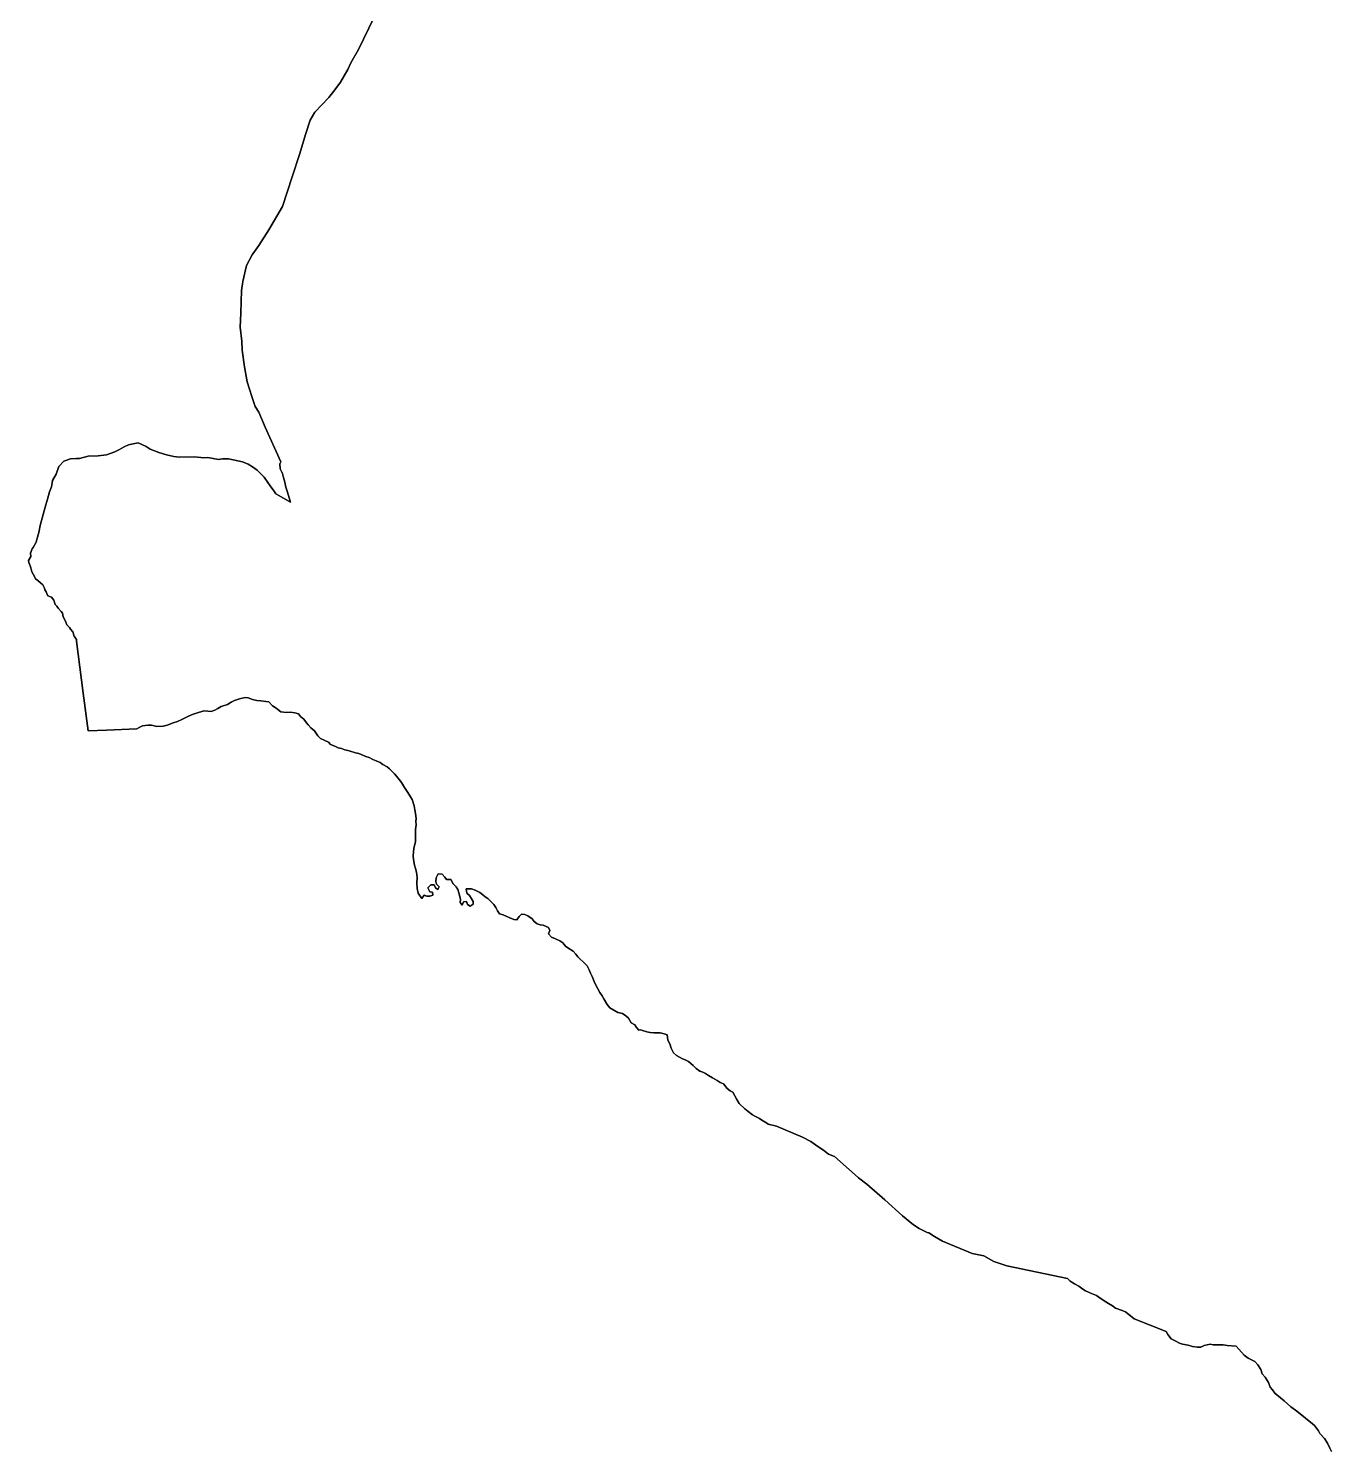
# Model space of a CAD drawing. Header units: inches. Extents: x 33.9 to 41.9, y -4.8 to 5.4.
# Drawn here: x 34.7895 to 34.9044, y -0.7503 to -0.6251 of the extents above; entities that cross this region are included whole.
import ezdxf

# ---------------------------------------------------------------- set-up
doc = ezdxf.new("R2010")
doc.units = ezdxf.units.IN
doc.header["$MEASUREMENT"] = 0
doc.layers.add('Counties', color=7, linetype='Continuous')

msp = doc.modelspace()

# ---------------------------------------------------------------- linework, layer by layer
at = {"layer": 'Counties'}
for points in [[(34.90438, -0.75055), (34.90422, -0.75024), (34.90402, -0.7498), (34.90375, -0.74938), (34.90335, -0.74895), (34.90321, -0.74872), (34.90297, -0.74837), (34.90288, -0.74824), (34.9027, -0.7481), (34.90146, -0.74709), (34.9012, -0.74691), (34.90079, -0.74659), (34.9002, -0.74606), (34.89987, -0.74582), (34.89936, -0.74541), (34.89917, -0.7451), (34.89897, -0.74486), (34.89882, -0.74447), (34.89853, -0.74399), (34.89827, -0.74368), (34.89815, -0.74331), (34.89788, -0.74289), (34.89762, -0.74262), (34.89702, -0.74231), (34.89667, -0.74206), (34.89595, -0.74126), (34.89516, -0.74119), (34.89483, -0.74114), (34.89432, -0.74114), (34.89395, -0.74114), (34.89368, -0.74109), (34.89314, -0.74119), (34.89286, -0.74134), (34.89256, -0.74133), (34.89211, -0.74128), (34.89172, -0.74117), (34.89124, -0.74109), (34.89096, -0.74099), (34.89064, -0.74082), (34.89022, -0.7406), (34.88995, -0.74023), (34.88979, -0.73996), (34.88697, -0.73884), (34.88621, -0.73824), (34.8859, -0.73811), (34.88533, -0.73791), (34.88506, -0.73769), (34.88472, -0.73749), (34.88446, -0.73735), (34.88406, -0.73709), (34.88365, -0.7368), (34.8832, -0.73662), (34.88267, -0.73637), (34.88245, -0.73622), (34.88208, -0.73597), (34.88172, -0.73575), (34.88132, -0.73553), (34.88109, -0.73529), (34.87574, -0.73418), (34.87459, -0.73378), (34.87373, -0.7333), (34.87269, -0.7331), (34.87008, -0.73199), (34.86936, -0.7316), (34.86886, -0.73126), (34.86871, -0.73123), (34.86802, -0.73089), (34.86753, -0.73055), (34.86656, -0.72976), (34.86498, -0.72836), (34.86342, -0.72699), (34.86267, -0.72642), (34.8621, -0.72593), (34.86055, -0.72455), (34.86002, -0.72433), (34.8596, -0.72397), (34.8591, -0.72365), (34.85846, -0.72321), (34.85773, -0.72285), (34.85696, -0.72252), (34.85543, -0.72186), (34.85472, -0.72169), (34.85449, -0.72153), (34.85416, -0.72133), (34.85395, -0.72119), (34.8536, -0.721), (34.85333, -0.72087), (34.85294, -0.72057), (34.85264, -0.72035), (34.85216, -0.71987), (34.85194, -0.71951), (34.85176, -0.7192), (34.85159, -0.71886), (34.85136, -0.71875), (34.85108, -0.71856), (34.85077, -0.71815), (34.85049, -0.71801), (34.85022, -0.71784), (34.84979, -0.7176), (34.84945, -0.71739), (34.84919, -0.71722), (34.84895, -0.7171), (34.84869, -0.71701), (34.84836, -0.71679), (34.84811, -0.71652), (34.84769, -0.71616), (34.84739, -0.71602), (34.84717, -0.71592), (34.84663, -0.71563), (34.84636, -0.7154), (34.84617, -0.715), (34.84604, -0.7146), (34.84587, -0.71428), (34.84581, -0.71382), (34.84553, -0.71372), (34.8452, -0.71363), (34.84495, -0.71363), (34.84464, -0.71363), (34.84431, -0.71362), (34.84401, -0.71356), (34.84364, -0.71344), (34.84348, -0.71338), (34.84331, -0.7134), (34.84311, -0.71316), (34.84294, -0.71295), (34.84264, -0.71276), (34.8424, -0.71236), (34.84216, -0.71215), (34.84188, -0.71194), (34.84146, -0.71184), (34.84076, -0.71143), (34.84051, -0.71115), (34.84021, -0.71064), (34.84006, -0.71039), (34.83987, -0.7101), (34.83965, -0.70971), (34.83942, -0.70925), (34.83931, -0.70898), (34.83919, -0.70867), (34.83905, -0.70839), (34.83892, -0.70808), (34.83876, -0.70774), (34.83839, -0.70739), (34.83813, -0.70714), (34.83793, -0.70694), (34.83775, -0.7067), (34.83753, -0.70643), (34.83715, -0.7062), (34.83684, -0.70601), (34.83661, -0.7057), (34.83642, -0.70559), (34.83635, -0.70554), (34.83595, -0.70537), (34.83561, -0.7052), (34.83534, -0.70493), (34.83546, -0.70461), (34.83533, -0.70436), (34.83486, -0.70416), (34.8346, -0.70412), (34.83434, -0.70404), (34.83409, -0.70382), (34.83391, -0.7036), (34.83351, -0.70332), (34.83325, -0.70322), (34.83297, -0.70317), (34.83277, -0.70339), (34.83256, -0.70368), (34.83229, -0.70366), (34.83193, -0.70351), (34.83168, -0.7034), (34.83134, -0.70324), (34.83102, -0.70315), (34.83086, -0.70288), (34.83071, -0.70259), (34.83051, -0.70234), (34.83022, -0.70203), (34.83, -0.70181), (34.82975, -0.70165), (34.82955, -0.70148), (34.82929, -0.70127), (34.82889, -0.70108), (34.82855, -0.70095), (34.82808, -0.70094), (34.82813, -0.70132), (34.82837, -0.70154), (34.82853, -0.70178), (34.82871, -0.70206), (34.82871, -0.70231), (34.82844, -0.70247), (34.82821, -0.70233), (34.82811, -0.70208), (34.82786, -0.70211), (34.82773, -0.7024), (34.82756, -0.70215), (34.82758, -0.70188), (34.82752, -0.70163), (34.82744, -0.70131), (34.82734, -0.70102), (34.82721, -0.70076), (34.82695, -0.70052), (34.82672, -0.70014), (34.82636, -0.70013), (34.82619, -0.69992), (34.82597, -0.69966), (34.82561, -0.69964), (34.82544, -0.69998), (34.82541, -0.70031), (34.82548, -0.70054), (34.8257, -0.70078), (34.82559, -0.70102), (34.82538, -0.70086), (34.82526, -0.70061), (34.82496, -0.7006), (34.8247, -0.70085), (34.82487, -0.7012), (34.82513, -0.70124), (34.82515, -0.7015), (34.82487, -0.7016), (34.82462, -0.7016), (34.82438, -0.70151), (34.82417, -0.70179), (34.82386, -0.70132), (34.82378, -0.70092), (34.82374, -0.70044), (34.82377, -0.69995), (34.8237, -0.69949), (34.82361, -0.69915), (34.82352, -0.69886), (34.82344, -0.69836), (34.8234, -0.69804), (34.82343, -0.69768), (34.82348, -0.6974), (34.82361, -0.69679), (34.82362, -0.69642), (34.82362, -0.69601), (34.82362, -0.69571), (34.82369, -0.69532), (34.82365, -0.69503), (34.82368, -0.69475), (34.82363, -0.69432), (34.82355, -0.69399), (34.82351, -0.69365), (34.82333, -0.69308), (34.82319, -0.69284), (34.82294, -0.69246), (34.82266, -0.69202), (34.82237, -0.69157), (34.82219, -0.69131), (34.82193, -0.69102), (34.82178, -0.69081), (34.82156, -0.69062), (34.82133, -0.69036), (34.82112, -0.69019), (34.82075, -0.68998), (34.8205, -0.68982), (34.82016, -0.68967), (34.81987, -0.68954), (34.81953, -0.68938), (34.81923, -0.68928), (34.81862, -0.68902), (34.81834, -0.68895), (34.81776, -0.6888), (34.81739, -0.6887), (34.81709, -0.68859), (34.8168, -0.68852), (34.81651, -0.68837), (34.81614, -0.68822), (34.81594, -0.68802), (34.81524, -0.68771), (34.815, -0.68746), (34.81472, -0.68704), (34.8144, -0.68676), (34.81417, -0.68651), (34.814, -0.68631), (34.81378, -0.68601), (34.81348, -0.68575), (34.81329, -0.68553), (34.81297, -0.68545), (34.81259, -0.68539), (34.81225, -0.6854), (34.81174, -0.68535), (34.81134, -0.68502), (34.81102, -0.68483), (34.81068, -0.68448), (34.81041, -0.68443), (34.80998, -0.68438), (34.80962, -0.68436), (34.80926, -0.68427), (34.80886, -0.68412), (34.80861, -0.6841), (34.80809, -0.68421), (34.80765, -0.68435), (34.80737, -0.68451), (34.80704, -0.6847), (34.80648, -0.68487), (34.80619, -0.68505), (34.80592, -0.6852), (34.8056, -0.68531), (34.8053, -0.68528), (34.80497, -0.68526), (34.80432, -0.68547), (34.80401, -0.68557), (34.8036, -0.68574), (34.80326, -0.68592), (34.80303, -0.68602), (34.80264, -0.68619), (34.80225, -0.68632), (34.80174, -0.68652), (34.80138, -0.68661), (34.80082, -0.68665), (34.80036, -0.68654), (34.80001, -0.68652), (34.79955, -0.68659), (34.79931, -0.68671), (34.79905, -0.68685), (34.79639, -0.68696), (34.79475, -0.68702), (34.79433, -0.68371), (34.79374, -0.67913), (34.79372, -0.67898), (34.79352, -0.67869), (34.79342, -0.6783), (34.79321, -0.67808), (34.79312, -0.67792), (34.79288, -0.67768), (34.7928, -0.67746), (34.79267, -0.67718), (34.79257, -0.67697), (34.79249, -0.67666), (34.79237, -0.6765), (34.79211, -0.67621), (34.79199, -0.67605), (34.79185, -0.67588), (34.79173, -0.6755), (34.79152, -0.67526), (34.79121, -0.67512), (34.79112, -0.67493), (34.79105, -0.67477), (34.79095, -0.67459), (34.7909, -0.67445), (34.79078, -0.67415), (34.79055, -0.67397), (34.79033, -0.67379), (34.79013, -0.67362), (34.79004, -0.67342), (34.7898, -0.67302), (34.7897, -0.67266), (34.78964, -0.67249), (34.78952, -0.6722), (34.78949, -0.67202), (34.7897, -0.67167), (34.78969, -0.67136), (34.78983, -0.67098), (34.78992, -0.67088), (34.79018, -0.67039), (34.79027, -0.67005), (34.79037, -0.66967), (34.79044, -0.6694), (34.79053, -0.66893), (34.79098, -0.6673), (34.79118, -0.6666), (34.79136, -0.66597), (34.79154, -0.66553), (34.79159, -0.66516), (34.79162, -0.66497), (34.79193, -0.66442), (34.79218, -0.66374), (34.79263, -0.66327), (34.79321, -0.66304), (34.79371, -0.66302), (34.794, -0.66302), (34.79475, -0.66281), (34.79564, -0.6628), (34.79639, -0.6627), (34.79711, -0.66245), (34.79753, -0.66224), (34.79794, -0.662), (34.79832, -0.66183), (34.79874, -0.66174), (34.79917, -0.66164), (34.79988, -0.66198), (34.80024, -0.6622), (34.801, -0.6625), (34.80168, -0.66269), (34.8023, -0.66286), (34.80279, -0.66292), (34.80415, -0.66287), (34.80497, -0.66296), (34.8053, -0.66293), (34.80625, -0.6631), (34.80659, -0.66304), (34.80713, -0.66305), (34.80837, -0.66331), (34.80886, -0.66352), (34.80926, -0.66375), (34.80965, -0.66404), (34.81027, -0.66466), (34.81059, -0.66513), (34.8108, -0.66544), (34.81113, -0.66587), (34.8113, -0.66615), (34.81261, -0.66686), (34.81231, -0.66589), (34.81218, -0.66556), (34.81209, -0.6651), (34.81198, -0.66469), (34.81189, -0.66436), (34.8117, -0.66395), (34.81166, -0.6635), (34.81174, -0.66331), (34.81036, -0.66027), (34.80982, -0.65894), (34.80948, -0.65844), (34.80919, -0.65755), (34.80879, -0.65626), (34.80853, -0.65495), (34.80835, -0.65347), (34.80832, -0.65267), (34.80817, -0.65144), (34.80822, -0.65023), (34.80829, -0.64821), (34.8084, -0.64743), (34.80871, -0.64601), (34.80922, -0.64507), (34.80981, -0.64425), (34.8107, -0.64287), (34.8119, -0.64083), (34.81274, -0.63819), (34.81343, -0.63614), (34.81393, -0.63447), (34.81432, -0.63321), (34.81474, -0.63251), (34.81597, -0.63122), (34.81651, -0.63052), (34.81702, -0.62986), (34.81766, -0.62874), (34.81791, -0.62815), (34.81858, -0.62697), (34.81995, -0.6242)], [(34.81995, -0.6242), (34.81858, -0.62697), (34.81791, -0.62815), (34.81766, -0.62874), (34.81702, -0.62986), (34.81651, -0.63052), (34.81597, -0.63122), (34.81474, -0.63251), (34.81432, -0.63321), (34.81393, -0.63447), (34.81343, -0.63614), (34.81274, -0.63819), (34.8119, -0.64083), (34.8107, -0.64287), (34.80981, -0.64425), (34.80922, -0.64507), (34.80871, -0.64601), (34.8084, -0.64743), (34.80829, -0.64821), (34.80822, -0.65023), (34.80817, -0.65144), (34.80832, -0.65267), (34.80835, -0.65347), (34.80853, -0.65495), (34.80879, -0.65626), (34.80919, -0.65755), (34.80948, -0.65844), (34.80982, -0.65894), (34.81036, -0.66027), (34.81174, -0.66331), (34.81166, -0.6635), (34.8117, -0.66395), (34.81189, -0.66436), (34.81198, -0.66469), (34.81209, -0.6651), (34.81218, -0.66556), (34.81231, -0.66589), (34.81261, -0.66686), (34.8113, -0.66615), (34.81113, -0.66587), (34.8108, -0.66544), (34.81059, -0.66513), (34.81027, -0.66466), (34.80965, -0.66404), (34.80926, -0.66375), (34.80886, -0.66352), (34.80837, -0.66331), (34.80713, -0.66305), (34.80659, -0.66304), (34.80625, -0.6631), (34.8053, -0.66293), (34.80497, -0.66296), (34.80415, -0.66287), (34.80279, -0.66292), (34.8023, -0.66286), (34.80168, -0.66269), (34.801, -0.6625), (34.80024, -0.6622), (34.79988, -0.66198), (34.79917, -0.66164), (34.79874, -0.66174), (34.79832, -0.66183), (34.79794, -0.662), (34.79753, -0.66224), (34.79711, -0.66245), (34.79639, -0.6627), (34.79564, -0.6628), (34.79475, -0.66281), (34.794, -0.66302), (34.79371, -0.66302), (34.79321, -0.66304), (34.79263, -0.66327), (34.79218, -0.66374), (34.79193, -0.66442), (34.79162, -0.66497), (34.79159, -0.66516), (34.79154, -0.66553), (34.79136, -0.66597), (34.79118, -0.6666), (34.79098, -0.6673), (34.79053, -0.66893), (34.79044, -0.6694), (34.79037, -0.66967), (34.79027, -0.67005), (34.79018, -0.67039), (34.78992, -0.67088), (34.78983, -0.67098), (34.78969, -0.67136), (34.7897, -0.67167), (34.78949, -0.67202), (34.78952, -0.6722), (34.78964, -0.67249), (34.7897, -0.67266), (34.7898, -0.67302), (34.79004, -0.67342), (34.79013, -0.67362), (34.79033, -0.67379), (34.79055, -0.67397), (34.79078, -0.67415), (34.7909, -0.67445), (34.79095, -0.67459), (34.79105, -0.67477), (34.79112, -0.67493), (34.79121, -0.67512), (34.79152, -0.67526), (34.79173, -0.6755), (34.79185, -0.67588), (34.79199, -0.67605), (34.79211, -0.67621), (34.79237, -0.6765), (34.79249, -0.67666), (34.79257, -0.67697), (34.79267, -0.67718), (34.7928, -0.67746), (34.79288, -0.67768), (34.79312, -0.67792), (34.79321, -0.67808), (34.79342, -0.6783), (34.79352, -0.67869), (34.79372, -0.67898), (34.79374, -0.67913), (34.79433, -0.68371), (34.79475, -0.68702), (34.79639, -0.68696), (34.79905, -0.68685), (34.79931, -0.68671), (34.79955, -0.68659), (34.80001, -0.68652), (34.80036, -0.68654), (34.80082, -0.68665), (34.80138, -0.68661), (34.80174, -0.68652), (34.80225, -0.68632), (34.80264, -0.68619), (34.80303, -0.68602), (34.80326, -0.68592), (34.8036, -0.68574), (34.80401, -0.68557), (34.80432, -0.68547), (34.80497, -0.68526), (34.8053, -0.68528), (34.8056, -0.68531), (34.80592, -0.6852), (34.80619, -0.68505), (34.80648, -0.68487), (34.80704, -0.6847), (34.80737, -0.68451), (34.80765, -0.68435), (34.80809, -0.68421), (34.80861, -0.6841), (34.80886, -0.68412), (34.80926, -0.68427), (34.80962, -0.68436), (34.80998, -0.68438), (34.81041, -0.68443), (34.81068, -0.68448), (34.81102, -0.68483), (34.81134, -0.68502), (34.81174, -0.68535), (34.81225, -0.6854), (34.81259, -0.68539), (34.81297, -0.68545), (34.81329, -0.68553), (34.81348, -0.68575), (34.81378, -0.68601), (34.814, -0.68631), (34.81417, -0.68651), (34.8144, -0.68676), (34.81472, -0.68704), (34.815, -0.68746), (34.81524, -0.68771), (34.81594, -0.68802), (34.81614, -0.68822), (34.81651, -0.68837), (34.8168, -0.68852), (34.81709, -0.68859), (34.81739, -0.6887), (34.81776, -0.6888), (34.81834, -0.68895), (34.81862, -0.68902), (34.81923, -0.68928), (34.81953, -0.68938), (34.81987, -0.68954), (34.82016, -0.68967), (34.8205, -0.68982), (34.82075, -0.68998), (34.82112, -0.69019), (34.82133, -0.69036), (34.82156, -0.69062), (34.82178, -0.69081), (34.82193, -0.69102), (34.82219, -0.69131), (34.82237, -0.69157), (34.82266, -0.69202), (34.82294, -0.69246), (34.82319, -0.69284), (34.82333, -0.69308), (34.82351, -0.69365), (34.82355, -0.69399), (34.82363, -0.69432), (34.82368, -0.69475), (34.82365, -0.69503), (34.82369, -0.69532), (34.82362, -0.69571), (34.82362, -0.69601), (34.82362, -0.69642), (34.82361, -0.69679), (34.82348, -0.6974), (34.82343, -0.69768), (34.8234, -0.69804), (34.82344, -0.69836), (34.82352, -0.69886), (34.82361, -0.69915), (34.8237, -0.69949), (34.82377, -0.69995), (34.82374, -0.70044), (34.82378, -0.70092), (34.82386, -0.70132), (34.82417, -0.70179), (34.82438, -0.70151), (34.82462, -0.7016), (34.82487, -0.7016), (34.82515, -0.7015), (34.82513, -0.70124), (34.82487, -0.7012), (34.8247, -0.70085), (34.82496, -0.7006), (34.82526, -0.70061), (34.82538, -0.70086), (34.82559, -0.70102), (34.8257, -0.70078), (34.82548, -0.70054), (34.82541, -0.70031), (34.82544, -0.69998), (34.82561, -0.69964), (34.82597, -0.69966), (34.82619, -0.69992), (34.82636, -0.70013), (34.82672, -0.70014), (34.82695, -0.70052), (34.82721, -0.70076), (34.82734, -0.70102), (34.82744, -0.70131), (34.82752, -0.70163), (34.82758, -0.70188), (34.82756, -0.70215), (34.82773, -0.7024), (34.82786, -0.70211), (34.82811, -0.70208), (34.82821, -0.70233), (34.82844, -0.70247), (34.82871, -0.70231), (34.82871, -0.70206), (34.82853, -0.70178), (34.82837, -0.70154), (34.82813, -0.70132), (34.82808, -0.70094), (34.82855, -0.70095), (34.82889, -0.70108), (34.82929, -0.70127), (34.82955, -0.70148), (34.82975, -0.70165), (34.83, -0.70181), (34.83022, -0.70203), (34.83051, -0.70234), (34.83071, -0.70259), (34.83086, -0.70288), (34.83102, -0.70315), (34.83134, -0.70324), (34.83168, -0.7034), (34.83193, -0.70351), (34.83229, -0.70366), (34.83256, -0.70368), (34.83277, -0.70339), (34.83297, -0.70317), (34.83325, -0.70322), (34.83351, -0.70332), (34.83391, -0.7036), (34.83409, -0.70382), (34.83434, -0.70404), (34.8346, -0.70412), (34.83486, -0.70416), (34.83533, -0.70436), (34.83546, -0.70461), (34.83534, -0.70493), (34.83561, -0.7052), (34.83595, -0.70537), (34.83635, -0.70554), (34.83642, -0.70559), (34.83661, -0.7057), (34.83684, -0.70601), (34.83715, -0.7062), (34.83753, -0.70643), (34.83775, -0.7067), (34.83793, -0.70694), (34.83813, -0.70714), (34.83839, -0.70739), (34.83876, -0.70774), (34.83892, -0.70808), (34.83905, -0.70839), (34.83919, -0.70867), (34.83931, -0.70898), (34.83942, -0.70925), (34.83965, -0.70971), (34.83987, -0.7101), (34.84006, -0.71039), (34.84021, -0.71064), (34.84051, -0.71115), (34.84076, -0.71143), (34.84146, -0.71184), (34.84188, -0.71194), (34.84216, -0.71215), (34.8424, -0.71236), (34.84264, -0.71276), (34.84294, -0.71295), (34.84311, -0.71316), (34.84331, -0.7134), (34.84348, -0.71338), (34.84364, -0.71344), (34.84401, -0.71356), (34.84431, -0.71362), (34.84464, -0.71363), (34.84495, -0.71363), (34.8452, -0.71363), (34.84553, -0.71372), (34.84581, -0.71382), (34.84587, -0.71428), (34.84604, -0.7146), (34.84617, -0.715), (34.84636, -0.7154), (34.84663, -0.71563), (34.84717, -0.71592), (34.84739, -0.71602), (34.84769, -0.71616), (34.84811, -0.71652), (34.84836, -0.71679), (34.84869, -0.71701), (34.84895, -0.7171), (34.84919, -0.71722), (34.84945, -0.71739), (34.84979, -0.7176), (34.85022, -0.71784), (34.85049, -0.71801), (34.85077, -0.71815), (34.85108, -0.71856), (34.85136, -0.71875), (34.85159, -0.71886), (34.85176, -0.7192), (34.85194, -0.71951), (34.85216, -0.71987), (34.85264, -0.72035), (34.85294, -0.72057), (34.85333, -0.72087), (34.8536, -0.721), (34.85395, -0.72119), (34.85416, -0.72133), (34.85449, -0.72153), (34.85472, -0.72169), (34.85543, -0.72186), (34.85696, -0.72252), (34.85773, -0.72285), (34.85846, -0.72321), (34.8591, -0.72365), (34.8596, -0.72397), (34.86002, -0.72433), (34.86055, -0.72455), (34.8621, -0.72593), (34.86267, -0.72642), (34.86342, -0.72699), (34.86498, -0.72836), (34.86656, -0.72976), (34.86753, -0.73055), (34.86802, -0.73089), (34.86871, -0.73123), (34.86886, -0.73126), (34.86936, -0.7316), (34.87008, -0.73199), (34.87269, -0.7331), (34.87373, -0.7333), (34.87459, -0.73378), (34.87574, -0.73418), (34.88109, -0.73529), (34.88132, -0.73553), (34.88172, -0.73575), (34.88208, -0.73597), (34.88245, -0.73622), (34.88267, -0.73637), (34.8832, -0.73662), (34.88365, -0.7368), (34.88406, -0.73709), (34.88446, -0.73735), (34.88472, -0.73749), (34.88506, -0.73769), (34.88533, -0.73791), (34.8859, -0.73811), (34.88621, -0.73824), (34.88697, -0.73884), (34.88979, -0.73996), (34.88995, -0.74023), (34.89022, -0.7406), (34.89064, -0.74082), (34.89096, -0.74099), (34.89124, -0.74109), (34.89172, -0.74117), (34.89211, -0.74128), (34.89256, -0.74133), (34.89286, -0.74134), (34.89314, -0.74119), (34.89368, -0.74109), (34.89395, -0.74114), (34.89432, -0.74114), (34.89483, -0.74114), (34.89516, -0.74119), (34.89595, -0.74126), (34.89667, -0.74206), (34.89702, -0.74231), (34.89762, -0.74262), (34.89788, -0.74289), (34.89815, -0.74331), (34.89827, -0.74368), (34.89853, -0.74399), (34.89882, -0.74447), (34.89897, -0.74486), (34.89917, -0.7451), (34.89936, -0.74541), (34.89987, -0.74582), (34.9002, -0.74606), (34.90079, -0.74659), (34.9012, -0.74691), (34.90146, -0.74709), (34.9027, -0.7481), (34.90288, -0.74824), (34.90297, -0.74837), (34.90321, -0.74872), (34.90335, -0.74895), (34.90375, -0.74938), (34.90402, -0.7498), (34.90422, -0.75024), (34.90438, -0.75055)], [(34.90438, -0.75055), (34.90422, -0.75024), (34.90402, -0.7498), (34.90375, -0.74938), (34.90335, -0.74895), (34.90321, -0.74872), (34.90297, -0.74837), (34.90288, -0.74824), (34.9027, -0.7481), (34.90146, -0.74709), (34.9012, -0.74691), (34.90079, -0.74659), (34.9002, -0.74606), (34.89987, -0.74582), (34.89936, -0.74541), (34.89917, -0.7451), (34.89897, -0.74486), (34.89882, -0.74447), (34.89853, -0.74399), (34.89827, -0.74368), (34.89815, -0.74331), (34.89788, -0.74289), (34.89762, -0.74262), (34.89702, -0.74231), (34.89667, -0.74206), (34.89595, -0.74126), (34.89516, -0.74119), (34.89483, -0.74114), (34.89432, -0.74114), (34.89395, -0.74114), (34.89368, -0.74109), (34.89314, -0.74119), (34.89286, -0.74134), (34.89256, -0.74133), (34.89211, -0.74128), (34.89172, -0.74117), (34.89124, -0.74109), (34.89096, -0.74099), (34.89064, -0.74082), (34.89022, -0.7406), (34.88995, -0.74023), (34.88979, -0.73996), (34.88697, -0.73884), (34.88621, -0.73824), (34.8859, -0.73811), (34.88533, -0.73791), (34.88506, -0.73769), (34.88472, -0.73749), (34.88446, -0.73735), (34.88406, -0.73709), (34.88365, -0.7368), (34.8832, -0.73662), (34.88267, -0.73637), (34.88245, -0.73622), (34.88208, -0.73597), (34.88172, -0.73575), (34.88132, -0.73553), (34.88109, -0.73529), (34.87574, -0.73418), (34.87459, -0.73378), (34.87373, -0.7333), (34.87269, -0.7331), (34.87008, -0.73199), (34.86936, -0.7316), (34.86886, -0.73126), (34.86871, -0.73123), (34.86802, -0.73089), (34.86753, -0.73055), (34.86656, -0.72976), (34.86498, -0.72836), (34.86342, -0.72699), (34.86267, -0.72642), (34.8621, -0.72593), (34.86055, -0.72455), (34.86002, -0.72433), (34.8596, -0.72397), (34.8591, -0.72365), (34.85846, -0.72321), (34.85773, -0.72285), (34.85696, -0.72252), (34.85543, -0.72186), (34.85472, -0.72169), (34.85449, -0.72153), (34.85416, -0.72133), (34.85395, -0.72119), (34.8536, -0.721), (34.85333, -0.72087), (34.85294, -0.72057), (34.85264, -0.72035), (34.85216, -0.71987), (34.85194, -0.71951), (34.85176, -0.7192), (34.85159, -0.71886), (34.85136, -0.71875), (34.85108, -0.71856), (34.85077, -0.71815), (34.85049, -0.71801), (34.85022, -0.71784), (34.84979, -0.7176), (34.84945, -0.71739), (34.84919, -0.71722), (34.84895, -0.7171), (34.84869, -0.71701), (34.84836, -0.71679), (34.84811, -0.71652), (34.84769, -0.71616), (34.84739, -0.71602), (34.84717, -0.71592), (34.84663, -0.71563), (34.84636, -0.7154), (34.84617, -0.715), (34.84604, -0.7146), (34.84587, -0.71428), (34.84581, -0.71382), (34.84553, -0.71372), (34.8452, -0.71363), (34.84495, -0.71363), (34.84464, -0.71363), (34.84431, -0.71362), (34.84401, -0.71356), (34.84364, -0.71344), (34.84348, -0.71338), (34.84331, -0.7134), (34.84311, -0.71316), (34.84294, -0.71295), (34.84264, -0.71276), (34.8424, -0.71236), (34.84216, -0.71215), (34.84188, -0.71194), (34.84146, -0.71184), (34.84076, -0.71143), (34.84051, -0.71115), (34.84021, -0.71064), (34.84006, -0.71039), (34.83987, -0.7101), (34.83965, -0.70971), (34.83942, -0.70925), (34.83931, -0.70898), (34.83919, -0.70867), (34.83905, -0.70839), (34.83892, -0.70808), (34.83876, -0.70774), (34.83839, -0.70739), (34.83813, -0.70714), (34.83793, -0.70694), (34.83775, -0.7067), (34.83753, -0.70643), (34.83715, -0.7062), (34.83684, -0.70601), (34.83661, -0.7057), (34.83642, -0.70559), (34.83635, -0.70554), (34.83595, -0.70537), (34.83561, -0.7052), (34.83534, -0.70493), (34.83546, -0.70461), (34.83533, -0.70436), (34.83486, -0.70416), (34.8346, -0.70412), (34.83434, -0.70404), (34.83409, -0.70382), (34.83391, -0.7036), (34.83351, -0.70332), (34.83325, -0.70322), (34.83297, -0.70317), (34.83277, -0.70339), (34.83256, -0.70368), (34.83229, -0.70366), (34.83193, -0.70351), (34.83168, -0.7034), (34.83134, -0.70324), (34.83102, -0.70315), (34.83086, -0.70288), (34.83071, -0.70259), (34.83051, -0.70234), (34.83022, -0.70203), (34.83, -0.70181), (34.82975, -0.70165), (34.82955, -0.70148), (34.82929, -0.70127), (34.82889, -0.70108), (34.82855, -0.70095), (34.82808, -0.70094), (34.82813, -0.70132), (34.82837, -0.70154), (34.82853, -0.70178), (34.82871, -0.70206), (34.82871, -0.70231), (34.82844, -0.70247), (34.82821, -0.70233), (34.82811, -0.70208), (34.82786, -0.70211), (34.82773, -0.7024), (34.82756, -0.70215), (34.82758, -0.70188), (34.82752, -0.70163), (34.82744, -0.70131), (34.82734, -0.70102), (34.82721, -0.70076), (34.82695, -0.70052), (34.82672, -0.70014), (34.82636, -0.70013), (34.82619, -0.69992), (34.82597, -0.69966), (34.82561, -0.69964), (34.82544, -0.69998), (34.82541, -0.70031), (34.82548, -0.70054), (34.8257, -0.70078), (34.82559, -0.70102), (34.82538, -0.70086), (34.82526, -0.70061), (34.82496, -0.7006), (34.8247, -0.70085), (34.82487, -0.7012), (34.82513, -0.70124), (34.82515, -0.7015), (34.82487, -0.7016), (34.82462, -0.7016), (34.82438, -0.70151), (34.82417, -0.70179), (34.82386, -0.70132), (34.82378, -0.70092), (34.82374, -0.70044), (34.82377, -0.69995), (34.8237, -0.69949), (34.82361, -0.69915), (34.82352, -0.69886), (34.82344, -0.69836), (34.8234, -0.69804), (34.82343, -0.69768), (34.82348, -0.6974), (34.82361, -0.69679), (34.82362, -0.69642), (34.82362, -0.69601), (34.82362, -0.69571), (34.82369, -0.69532), (34.82365, -0.69503), (34.82368, -0.69475), (34.82363, -0.69432), (34.82355, -0.69399), (34.82351, -0.69365), (34.82333, -0.69308), (34.82319, -0.69284), (34.82294, -0.69246), (34.82266, -0.69202), (34.82237, -0.69157), (34.82219, -0.69131), (34.82193, -0.69102), (34.82178, -0.69081), (34.82156, -0.69062), (34.82133, -0.69036), (34.82112, -0.69019), (34.82075, -0.68998), (34.8205, -0.68982), (34.82016, -0.68967), (34.81987, -0.68954), (34.81953, -0.68938), (34.81923, -0.68928), (34.81862, -0.68902), (34.81834, -0.68895), (34.81776, -0.6888), (34.81739, -0.6887), (34.81709, -0.68859), (34.8168, -0.68852), (34.81651, -0.68837), (34.81614, -0.68822), (34.81594, -0.68802), (34.81524, -0.68771), (34.815, -0.68746), (34.81472, -0.68704), (34.8144, -0.68676), (34.81417, -0.68651), (34.814, -0.68631), (34.81378, -0.68601), (34.81348, -0.68575), (34.81329, -0.68553), (34.81297, -0.68545), (34.81259, -0.68539), (34.81225, -0.6854), (34.81174, -0.68535), (34.81134, -0.68502), (34.81102, -0.68483), (34.81068, -0.68448), (34.81041, -0.68443), (34.80998, -0.68438), (34.80962, -0.68436), (34.80926, -0.68427), (34.80886, -0.68412), (34.80861, -0.6841), (34.80809, -0.68421), (34.80765, -0.68435), (34.80737, -0.68451), (34.80704, -0.6847), (34.80648, -0.68487), (34.80619, -0.68505), (34.80592, -0.6852), (34.8056, -0.68531), (34.8053, -0.68528), (34.80497, -0.68526), (34.80432, -0.68547), (34.80401, -0.68557), (34.8036, -0.68574), (34.80326, -0.68592), (34.80303, -0.68602), (34.80264, -0.68619), (34.80225, -0.68632), (34.80174, -0.68652), (34.80138, -0.68661), (34.80082, -0.68665), (34.80036, -0.68654), (34.80001, -0.68652), (34.79955, -0.68659), (34.79931, -0.68671), (34.79905, -0.68685), (34.79639, -0.68696), (34.79475, -0.68702), (34.79433, -0.68371), (34.79374, -0.67913), (34.79372, -0.67898), (34.79352, -0.67869), (34.79342, -0.6783), (34.79321, -0.67808), (34.79312, -0.67792), (34.79288, -0.67768), (34.7928, -0.67746), (34.79267, -0.67718), (34.79257, -0.67697), (34.79249, -0.67666), (34.79237, -0.6765), (34.79211, -0.67621), (34.79199, -0.67605), (34.79185, -0.67588), (34.79173, -0.6755), (34.79152, -0.67526), (34.79121, -0.67512), (34.79112, -0.67493), (34.79105, -0.67477), (34.79095, -0.67459), (34.7909, -0.67445), (34.79078, -0.67415), (34.79055, -0.67397), (34.79033, -0.67379), (34.79013, -0.67362), (34.79004, -0.67342), (34.7898, -0.67302), (34.7897, -0.67266), (34.78964, -0.67249), (34.78952, -0.6722), (34.78949, -0.67202), (34.7897, -0.67167), (34.78969, -0.67136), (34.78983, -0.67098), (34.78992, -0.67088), (34.79018, -0.67039), (34.79027, -0.67005), (34.79037, -0.66967), (34.79044, -0.6694), (34.79053, -0.66893), (34.79098, -0.6673), (34.79118, -0.6666), (34.79136, -0.66597), (34.79154, -0.66553), (34.79159, -0.66516), (34.79162, -0.66497), (34.79193, -0.66442), (34.79218, -0.66374), (34.79263, -0.66327), (34.79321, -0.66304), (34.79371, -0.66302), (34.794, -0.66302), (34.79475, -0.66281), (34.79564, -0.6628), (34.79639, -0.6627), (34.79711, -0.66245), (34.79753, -0.66224), (34.79794, -0.662), (34.79832, -0.66183), (34.79874, -0.66174), (34.79917, -0.66164), (34.79988, -0.66198), (34.80024, -0.6622), (34.801, -0.6625), (34.80168, -0.66269), (34.8023, -0.66286), (34.80279, -0.66292), (34.80415, -0.66287), (34.80497, -0.66296), (34.8053, -0.66293), (34.80625, -0.6631), (34.80659, -0.66304), (34.80713, -0.66305), (34.80837, -0.66331), (34.80886, -0.66352), (34.80926, -0.66375), (34.80965, -0.66404), (34.81027, -0.66466), (34.81059, -0.66513), (34.8108, -0.66544), (34.81113, -0.66587), (34.8113, -0.66615), (34.81261, -0.66686), (34.81231, -0.66589), (34.81218, -0.66556), (34.81209, -0.6651), (34.81198, -0.66469), (34.81189, -0.66436), (34.8117, -0.66395), (34.81166, -0.6635), (34.81174, -0.66331), (34.81036, -0.66027), (34.80982, -0.65894), (34.80948, -0.65844), (34.80919, -0.65755), (34.80879, -0.65626), (34.80853, -0.65495), (34.80835, -0.65347), (34.80832, -0.65267), (34.80817, -0.65144), (34.80822, -0.65023), (34.80829, -0.64821), (34.8084, -0.64743), (34.80871, -0.64601), (34.80922, -0.64507), (34.80981, -0.64425), (34.8107, -0.64287), (34.8119, -0.64083), (34.81274, -0.63819), (34.81343, -0.63614), (34.81393, -0.63447), (34.81432, -0.63321), (34.81474, -0.63251), (34.81597, -0.63122), (34.81651, -0.63052), (34.81702, -0.62986), (34.81766, -0.62874), (34.81791, -0.62815), (34.81858, -0.62697), (34.81995, -0.6242)], [(34.81995, -0.6242), (34.81858, -0.62697), (34.81791, -0.62815), (34.81766, -0.62874), (34.81702, -0.62986), (34.81651, -0.63052), (34.81597, -0.63122), (34.81474, -0.63251), (34.81432, -0.63321), (34.81393, -0.63447), (34.81343, -0.63614), (34.81274, -0.63819), (34.8119, -0.64083), (34.8107, -0.64287), (34.80981, -0.64425), (34.80922, -0.64507), (34.80871, -0.64601), (34.8084, -0.64743), (34.80829, -0.64821), (34.80822, -0.65023), (34.80817, -0.65144), (34.80832, -0.65267), (34.80835, -0.65347), (34.80853, -0.65495), (34.80879, -0.65626), (34.80919, -0.65755), (34.80948, -0.65844), (34.80982, -0.65894), (34.81036, -0.66027), (34.81174, -0.66331), (34.81166, -0.6635), (34.8117, -0.66395), (34.81189, -0.66436), (34.81198, -0.66469), (34.81209, -0.6651), (34.81218, -0.66556), (34.81231, -0.66589), (34.81261, -0.66686), (34.8113, -0.66615), (34.81113, -0.66587), (34.8108, -0.66544), (34.81059, -0.66513), (34.81027, -0.66466), (34.80965, -0.66404), (34.80926, -0.66375), (34.80886, -0.66352), (34.80837, -0.66331), (34.80713, -0.66305), (34.80659, -0.66304), (34.80625, -0.6631), (34.8053, -0.66293), (34.80497, -0.66296), (34.80415, -0.66287), (34.80279, -0.66292), (34.8023, -0.66286), (34.80168, -0.66269), (34.801, -0.6625), (34.80024, -0.6622), (34.79988, -0.66198), (34.79917, -0.66164), (34.79874, -0.66174), (34.79832, -0.66183), (34.79794, -0.662), (34.79753, -0.66224), (34.79711, -0.66245), (34.79639, -0.6627), (34.79564, -0.6628), (34.79475, -0.66281), (34.794, -0.66302), (34.79371, -0.66302), (34.79321, -0.66304), (34.79263, -0.66327), (34.79218, -0.66374), (34.79193, -0.66442), (34.79162, -0.66497), (34.79159, -0.66516), (34.79154, -0.66553), (34.79136, -0.66597), (34.79118, -0.6666), (34.79098, -0.6673), (34.79053, -0.66893), (34.79044, -0.6694), (34.79037, -0.66967), (34.79027, -0.67005), (34.79018, -0.67039), (34.78992, -0.67088), (34.78983, -0.67098), (34.78969, -0.67136), (34.7897, -0.67167), (34.78949, -0.67202), (34.78952, -0.6722), (34.78964, -0.67249), (34.7897, -0.67266), (34.7898, -0.67302), (34.79004, -0.67342), (34.79013, -0.67362), (34.79033, -0.67379), (34.79055, -0.67397), (34.79078, -0.67415), (34.7909, -0.67445), (34.79095, -0.67459), (34.79105, -0.67477), (34.79112, -0.67493), (34.79121, -0.67512), (34.79152, -0.67526), (34.79173, -0.6755), (34.79185, -0.67588), (34.79199, -0.67605), (34.79211, -0.67621), (34.79237, -0.6765), (34.79249, -0.67666), (34.79257, -0.67697), (34.79267, -0.67718), (34.7928, -0.67746), (34.79288, -0.67768), (34.79312, -0.67792), (34.79321, -0.67808), (34.79342, -0.6783), (34.79352, -0.67869), (34.79372, -0.67898), (34.79374, -0.67913), (34.79433, -0.68371), (34.79475, -0.68702), (34.79639, -0.68696), (34.79905, -0.68685), (34.79931, -0.68671), (34.79955, -0.68659), (34.80001, -0.68652), (34.80036, -0.68654), (34.80082, -0.68665), (34.80138, -0.68661), (34.80174, -0.68652), (34.80225, -0.68632), (34.80264, -0.68619), (34.80303, -0.68602), (34.80326, -0.68592), (34.8036, -0.68574), (34.80401, -0.68557), (34.80432, -0.68547), (34.80497, -0.68526), (34.8053, -0.68528), (34.8056, -0.68531), (34.80592, -0.6852), (34.80619, -0.68505), (34.80648, -0.68487), (34.80704, -0.6847), (34.80737, -0.68451), (34.80765, -0.68435), (34.80809, -0.68421), (34.80861, -0.6841), (34.80886, -0.68412), (34.80926, -0.68427), (34.80962, -0.68436), (34.80998, -0.68438), (34.81041, -0.68443), (34.81068, -0.68448), (34.81102, -0.68483), (34.81134, -0.68502), (34.81174, -0.68535), (34.81225, -0.6854), (34.81259, -0.68539), (34.81297, -0.68545), (34.81329, -0.68553), (34.81348, -0.68575), (34.81378, -0.68601), (34.814, -0.68631), (34.81417, -0.68651), (34.8144, -0.68676), (34.81472, -0.68704), (34.815, -0.68746), (34.81524, -0.68771), (34.81594, -0.68802), (34.81614, -0.68822), (34.81651, -0.68837), (34.8168, -0.68852), (34.81709, -0.68859), (34.81739, -0.6887), (34.81776, -0.6888), (34.81834, -0.68895), (34.81862, -0.68902), (34.81923, -0.68928), (34.81953, -0.68938), (34.81987, -0.68954), (34.82016, -0.68967), (34.8205, -0.68982), (34.82075, -0.68998), (34.82112, -0.69019), (34.82133, -0.69036), (34.82156, -0.69062), (34.82178, -0.69081), (34.82193, -0.69102), (34.82219, -0.69131), (34.82237, -0.69157), (34.82266, -0.69202), (34.82294, -0.69246), (34.82319, -0.69284), (34.82333, -0.69308), (34.82351, -0.69365), (34.82355, -0.69399), (34.82363, -0.69432), (34.82368, -0.69475), (34.82365, -0.69503), (34.82369, -0.69532), (34.82362, -0.69571), (34.82362, -0.69601), (34.82362, -0.69642), (34.82361, -0.69679), (34.82348, -0.6974), (34.82343, -0.69768), (34.8234, -0.69804), (34.82344, -0.69836), (34.82352, -0.69886), (34.82361, -0.69915), (34.8237, -0.69949), (34.82377, -0.69995), (34.82374, -0.70044), (34.82378, -0.70092), (34.82386, -0.70132), (34.82417, -0.70179), (34.82438, -0.70151), (34.82462, -0.7016), (34.82487, -0.7016), (34.82515, -0.7015), (34.82513, -0.70124), (34.82487, -0.7012), (34.8247, -0.70085), (34.82496, -0.7006), (34.82526, -0.70061), (34.82538, -0.70086), (34.82559, -0.70102), (34.8257, -0.70078), (34.82548, -0.70054), (34.82541, -0.70031), (34.82544, -0.69998), (34.82561, -0.69964), (34.82597, -0.69966), (34.82619, -0.69992), (34.82636, -0.70013), (34.82672, -0.70014), (34.82695, -0.70052), (34.82721, -0.70076), (34.82734, -0.70102), (34.82744, -0.70131), (34.82752, -0.70163), (34.82758, -0.70188), (34.82756, -0.70215), (34.82773, -0.7024), (34.82786, -0.70211), (34.82811, -0.70208), (34.82821, -0.70233), (34.82844, -0.70247), (34.82871, -0.70231), (34.82871, -0.70206), (34.82853, -0.70178), (34.82837, -0.70154), (34.82813, -0.70132), (34.82808, -0.70094), (34.82855, -0.70095), (34.82889, -0.70108), (34.82929, -0.70127), (34.82955, -0.70148), (34.82975, -0.70165), (34.83, -0.70181), (34.83022, -0.70203), (34.83051, -0.70234), (34.83071, -0.70259), (34.83086, -0.70288), (34.83102, -0.70315), (34.83134, -0.70324), (34.83168, -0.7034), (34.83193, -0.70351), (34.83229, -0.70366), (34.83256, -0.70368), (34.83277, -0.70339), (34.83297, -0.70317), (34.83325, -0.70322), (34.83351, -0.70332), (34.83391, -0.7036), (34.83409, -0.70382), (34.83434, -0.70404), (34.8346, -0.70412), (34.83486, -0.70416), (34.83533, -0.70436), (34.83546, -0.70461), (34.83534, -0.70493), (34.83561, -0.7052), (34.83595, -0.70537), (34.83635, -0.70554), (34.83642, -0.70559), (34.83661, -0.7057), (34.83684, -0.70601), (34.83715, -0.7062), (34.83753, -0.70643), (34.83775, -0.7067), (34.83793, -0.70694), (34.83813, -0.70714), (34.83839, -0.70739), (34.83876, -0.70774), (34.83892, -0.70808), (34.83905, -0.70839), (34.83919, -0.70867), (34.83931, -0.70898), (34.83942, -0.70925), (34.83965, -0.70971), (34.83987, -0.7101), (34.84006, -0.71039), (34.84021, -0.71064), (34.84051, -0.71115), (34.84076, -0.71143), (34.84146, -0.71184), (34.84188, -0.71194), (34.84216, -0.71215), (34.8424, -0.71236), (34.84264, -0.71276), (34.84294, -0.71295), (34.84311, -0.71316), (34.84331, -0.7134), (34.84348, -0.71338), (34.84364, -0.71344), (34.84401, -0.71356), (34.84431, -0.71362), (34.84464, -0.71363), (34.84495, -0.71363), (34.8452, -0.71363), (34.84553, -0.71372), (34.84581, -0.71382), (34.84587, -0.71428), (34.84604, -0.7146), (34.84617, -0.715), (34.84636, -0.7154), (34.84663, -0.71563), (34.84717, -0.71592), (34.84739, -0.71602), (34.84769, -0.71616), (34.84811, -0.71652), (34.84836, -0.71679), (34.84869, -0.71701), (34.84895, -0.7171), (34.84919, -0.71722), (34.84945, -0.71739), (34.84979, -0.7176), (34.85022, -0.71784), (34.85049, -0.71801), (34.85077, -0.71815), (34.85108, -0.71856), (34.85136, -0.71875), (34.85159, -0.71886), (34.85176, -0.7192), (34.85194, -0.71951), (34.85216, -0.71987), (34.85264, -0.72035), (34.85294, -0.72057), (34.85333, -0.72087), (34.8536, -0.721), (34.85395, -0.72119), (34.85416, -0.72133), (34.85449, -0.72153), (34.85472, -0.72169), (34.85543, -0.72186), (34.85696, -0.72252), (34.85773, -0.72285), (34.85846, -0.72321), (34.8591, -0.72365), (34.8596, -0.72397), (34.86002, -0.72433), (34.86055, -0.72455), (34.8621, -0.72593), (34.86267, -0.72642), (34.86342, -0.72699), (34.86498, -0.72836), (34.86656, -0.72976), (34.86753, -0.73055), (34.86802, -0.73089), (34.86871, -0.73123), (34.86886, -0.73126), (34.86936, -0.7316), (34.87008, -0.73199), (34.87269, -0.7331), (34.87373, -0.7333), (34.87459, -0.73378), (34.87574, -0.73418), (34.88109, -0.73529), (34.88132, -0.73553), (34.88172, -0.73575), (34.88208, -0.73597), (34.88245, -0.73622), (34.88267, -0.73637), (34.8832, -0.73662), (34.88365, -0.7368), (34.88406, -0.73709), (34.88446, -0.73735), (34.88472, -0.73749), (34.88506, -0.73769), (34.88533, -0.73791), (34.8859, -0.73811), (34.88621, -0.73824), (34.88697, -0.73884), (34.88979, -0.73996), (34.88995, -0.74023), (34.89022, -0.7406), (34.89064, -0.74082), (34.89096, -0.74099), (34.89124, -0.74109), (34.89172, -0.74117), (34.89211, -0.74128), (34.89256, -0.74133), (34.89286, -0.74134), (34.89314, -0.74119), (34.89368, -0.74109), (34.89395, -0.74114), (34.89432, -0.74114), (34.89483, -0.74114), (34.89516, -0.74119), (34.89595, -0.74126), (34.89667, -0.74206), (34.89702, -0.74231), (34.89762, -0.74262), (34.89788, -0.74289), (34.89815, -0.74331), (34.89827, -0.74368), (34.89853, -0.74399), (34.89882, -0.74447), (34.89897, -0.74486), (34.89917, -0.7451), (34.89936, -0.74541), (34.89987, -0.74582), (34.9002, -0.74606), (34.90079, -0.74659), (34.9012, -0.74691), (34.90146, -0.74709), (34.9027, -0.7481), (34.90288, -0.74824), (34.90297, -0.74837), (34.90321, -0.74872), (34.90335, -0.74895), (34.90375, -0.74938), (34.90402, -0.7498), (34.90422, -0.75024), (34.90438, -0.75055)]]:
    msp.add_lwpolyline(points, dxfattribs=at)

doc.saveas('drawing.dxf')
